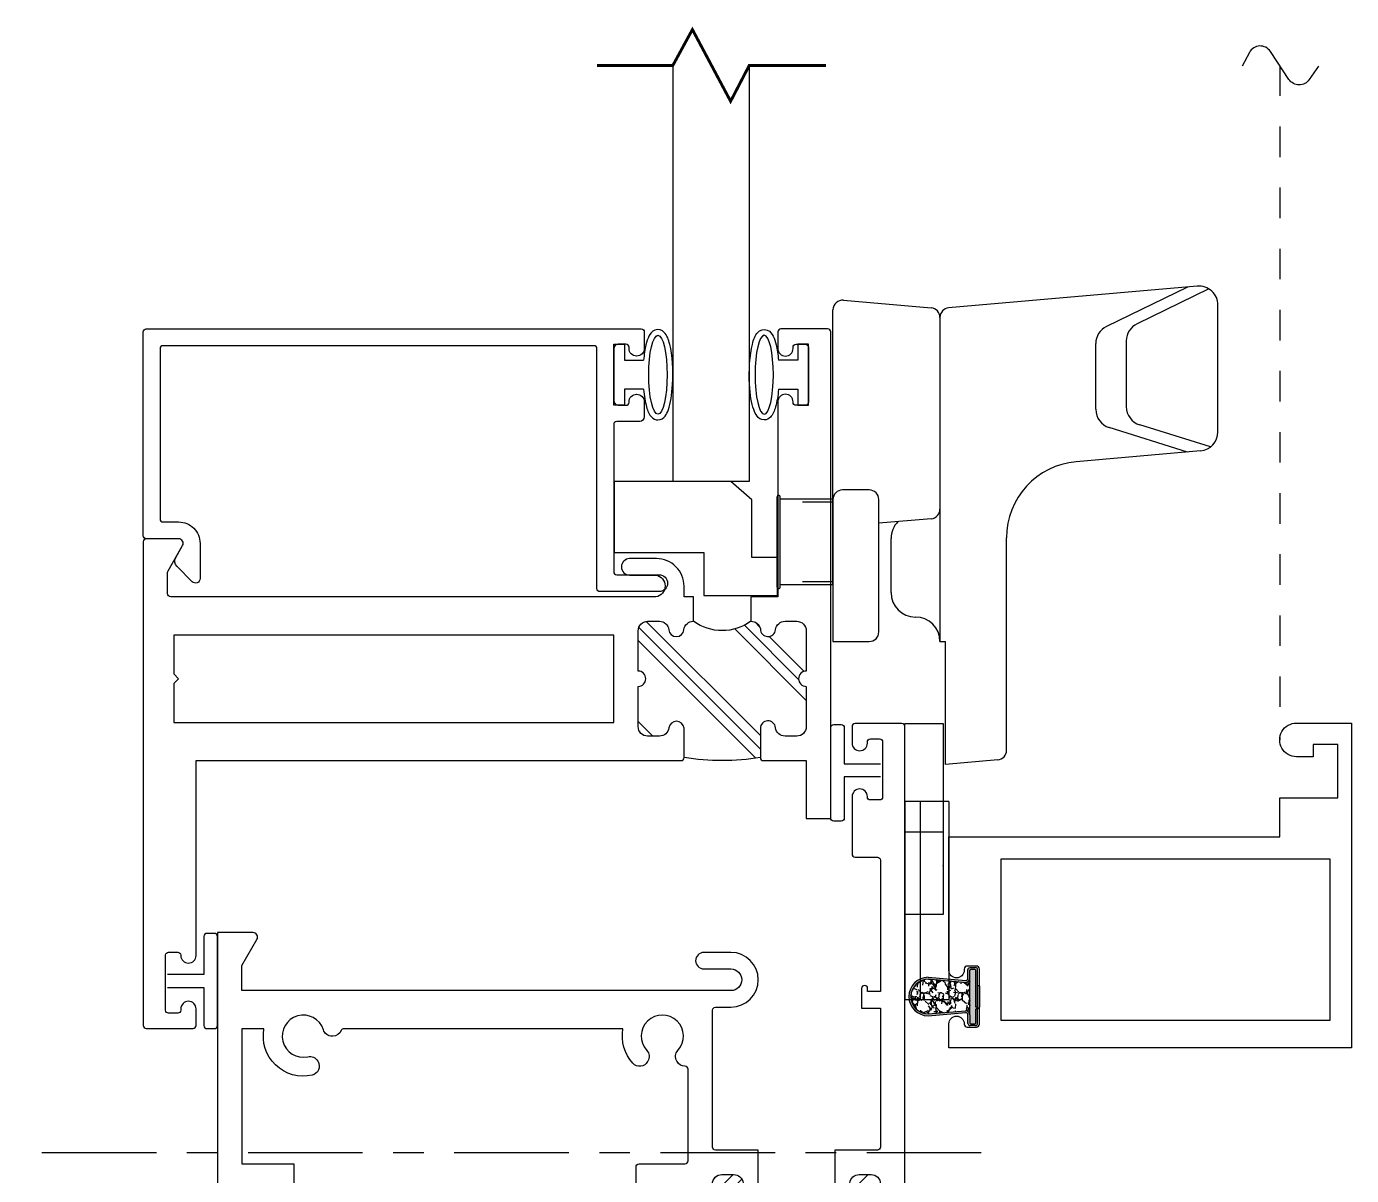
# Model space of a CAD drawing. Extents: x 55.6 to 139.8, y -18.8 to 45.3.
# Drawn here: x 70.757 to 75.094, y 24.718 to 28.479 of the extents above; entities that cross this region are included whole.
import ezdxf

# ---------------------------------------------------------------- set-up
doc = ezdxf.new("R2010")
doc.units = 0
doc.header["$LTSCALE"] = 0.25
doc.header["$MEASUREMENT"] = 0
for name, pattern in [('CENTER2', [1.125, 0.75, -0.125, 0.125, -0.125]), ('HIDDEN', [0.375, 0.25, -0.125]), ('HIDDEN2', [0.1875, 0.125, -0.0625])]:
    doc.linetypes.add(name, pattern=pattern)
doc.layers.get('0').update_dxf_attribs({"linetype": 'CONTINUOUS'})
for name, color, linetype in [('CENTERLINE', 40, 'CENTER2'), ('FRAME', 1, 'CONTINUOUS'), ('GLASS', 7, 'CONTINUOUS'), ('LOCK', 7, 'CONTINUOUS'), ('MAGNET', 3, 'CONTINUOUS'), ('MISC', 7, 'CONTINUOUS'), ('SCREEN', 92, 'CONTINUOUS'), ('TEXT', 7, 'CONTINUOUS'), ('VENT', 5, 'CONTINUOUS'), ('YK_GLASS_STOP', 5, 'CONTINUOUS')]:
    doc.layers.add(name, color=color, linetype=linetype)

# ---------------------------------------------------------------- blocks, each defined once
blk = doc.blocks.new('05P11-Z-BAR')
h = blk.add_hatch()
h.set_pattern_fill('PLAST', angle=45, style=0)
h.set_pattern_definition([(45, (-0.3846097068984409, -1.398661897411557e-07), (-0.1767766952966369, 0.1767766952966369), []), (45, (-0.4067067938105207, 0.02209694704589005), (-0.1767766952966369, 0.1767766952966369), []), (45, (-0.4288038807226, 0.04419403395796961), (-0.1767766952966369, 0.1767766952966369), [])])
h.paths.add_polyline_path([(0.006500012155301604, 1.119999860133819, -0.4142135623730743), (-0.01849998784469875, 1.144999860133807, -0.4142135623730742), (0.006500012155301604, 1.169999860133802), (0.006500012155301604, 1.301999860133803, 0.4142135623730952), (-0.02449998784470075, 1.332999860133806), (-0.06282234421639288, 1.332999860133806, 0.3831100821436012), (-0.09364389693920794, 1.305321288705233, -0.9477161429388272), (-0.1434999878446988, 1.307999860133805), (-0.1434999878446988, 1.402999860133806, 0.08732874840429862), (-0.3934999878446988, 1.402999860133806), (-0.3934999878446988, 1.307999860133804, -1), (-0.4434999878446995, 1.307999860133808, 0.3529846201391642), (-0.4733297908957237, 1.332999860133806), (-0.5124999878446985, 1.332999860133806, 0.4142135623730613), (-0.5434999878446973, 1.301999860133804), (-0.5434999878446973, 1.169999860133792, -0.4142135623730532), (-0.5184999878446952, 1.144999860133804, -0.4142135623730535), (-0.5434999878446973, 1.119999860133805), (-0.5434999878446956, 0.9879998601338011, 0.4142135623730853), (-0.5124999878446954, 0.9569998601338012), (-0.4741776314730153, 0.9569998601338008, 0.3831100821436243), (-0.4433560787501896, 0.9846784315623762, -0.8980265101338073), (-0.3936438969391802, 0.9846784315623749, 0.3831100821435955), (-0.3628223442163705, 0.9569998601338012, -0.3255772967541123), (-0.174499987844698, 0.9569998601338008, 0.3636339569096083), (-0.1434999878446988, 0.9819998601337991, -0.9477161429388691), (-0.09364389693920705, 0.9846784315623749, 0.3831100821436257), (-0.06282234421640132, 0.9569998601338012), (-0.02449998784469898, 0.9569998601338012, 0.4142135623730952), (0.006500012155301604, 0.9879998601338018)])
blk.add_line((-0.08650000000003644, 0.8769999999999882), (-0.08650000000003644, 0.8769999999999882))
for points in [[(-2.163499999999992, 2.279999999999987, -0.4142135623730951), (-2.153500000000002, 2.289999999999992), (-2.00050000000001, 2.289999999999992, -0.414213562373095), (-1.990500000000005, 2.279999999999987), (-1.990500000000019, 2.225999999999985, -0.9999999999999999), (-2.040500000000002, 2.225999999999985), (-2.040500000000002, 2.22999999999999, 0.414213562373095), (-2.050500000000007, 2.239999999999995), (-2.080500000000008, 2.239999999999995, 0.414213562373095), (-2.090500000000013, 2.22999999999999), (-2.090500000000013, 2.049999999999983, 0.4142135623730949), (-2.080500000000008, 2.039999999999992), (-2.050500000000007, 2.039999999999992, 0.414213562373095), (-2.040500000000002, 2.049999999999983), (-2.040500000000002, 2.050999999999988, -0.9999999999999999), (-1.990500000000005, 2.050999999999988), (-1.990500000000019, 1.412999999999968), (-0.4034999999999953, 1.412999999999968, -0.414213562373095), (-0.393499999999996, 1.402999999999985), (-0.3935000000012612, 1.306458842872245, -0.8888336095938596), (-0.4431522135836654, 1.305951034930174, 0.3772582045381307), (-0.4738993975682249, 1.33299999999997), (-0.5124999999999962, 1.33299999999997, 0.414213562373095), (-0.5434999999999879, 1.301999999999978), (-0.5435000000000021, 1.169999999999973, -0.9999999999999999), (-0.5435000000000021, 1.119999999999549), (-0.5434999999999879, 0.9879999999999707, 0.414213562373095), (-0.5124999999999962, 0.9569999999999648), (-0.4741776164002478, 0.9569999999999648, 0.3831087811484064), (-0.4433560787501905, 0.9846784315623718, -0.8980265101338769), (-0.3936438969391807, 0.9846784315623744, 0.3831100821435925), (-0.3628223442163709, 0.9569998601338008), (-0.3628223442163634, 0.8769999999999745), (-0.3934999999998494, 0.8769999999999851), (-0.393499999999726, 0.8420000000002545, -0.414213562374017), (-0.4834999999997152, 0.7519999999999811), (-0.571499999999979, 0.7519999999999811, -0.9999999999999999), (-0.571499999999979, 0.8059999999999832), (-0.4859999999997129, 0.8059999999999832, 0.8591549295774696), (-0.4859999999996987, 0.8769999999999776), (-2.073500000000017, 0.8769999999999811, 0.4142135623730951), (-2.083500000000008, 0.866999999999976), (-2.083500000000008, 0.7970333209967748, 0.1316524975873933), (-2.082160254037852, 0.7920333209967794), (-2.03450961894324, 0.7094999999999914, -0.5773534625289464), (-2.047500143700653, 0.6870000000006797), (-2.153500000000002, 0.6869999999999834, -0.414213562373095), (-2.163500000000007, 0.6969999999999885), (-2.163500000000007, 2.280000021861284)], [(-0.02450000000001085, 0.956999999999979, 0.414213562373095), (0.006499999999995065, 0.9879999999999707), (0.006499999999995065, 1.12000000000151, -0.9999999999999997), (0.006499999999995065, 1.169999999999973), (0.006499999999995065, 1.301999999999978, 0.414213562373095), (-0.02450000000001085, 1.332999999999984), (-0.06282235637103684, 1.332999999999984, 0.38311008214375), (-0.09364390909385012, 1.305321428571403, -0.9477161429392208), (-0.1434999999999964, 1.307999999999992), (-0.143499999999996, 1.402999999999984, -0.414213562373095), (-0.1334999999999966, 1.412999999999983), (0.006499999999995509, 1.412999999999997), (0.006499999999995509, 1.602999999999994), (0.0864999999999938, 1.602999999999994), (0.08650000000000801, 0.01000000000000512, -0.414213562373095), (0.0765000000000029, 0), (-0.0765000000000029, 0, -0.414213562373095), (-0.0864999999999938, 0.01000000000000512), (-0.0864999999999938, 0.06399999999999295, -0.9999999999999999), (-0.03650000000001086, 0.06399999999999295), (-0.03650000000001086, 0.06000000000000227, 0.414213562373095), (-0.02650000000000574, 0.04999999999999716), (0.003499999999995396, 0.04999999999999716, 0.414213562373095), (0.01350000000000051, 0.06000000000000227), (0.01350000000000051, 0.2399999999999949, 0.414213562373095), (0.003499999999995396, 0.25), (-0.02650000000000574, 0.25, 0.414213562373095), (-0.03650000000001086, 0.2399999999999949), (-0.03650000000001086, 0.2390000000000043, -0.9999999999999999), (-0.0864999999999938, 0.2390000000000043), (-0.08650000000003644, 0.8769999999999882), (-0.1744999878447051, 0.8769999999999742), (-0.1744999878446976, 0.9569998601338012, 0.3636339569096084), (-0.1434999878446988, 0.9819998601338, -0.9477161429388556), (-0.09364389693920705, 0.9846784315623751, 0.3831100821435591), (-0.06282234421640887, 0.9569998601338017), (-0.02449998784469898, 0.9569998601338014)]]:
    blk.add_lwpolyline(points, format="xyb")
blk.add_lwpolyline([(-2.063499999999998, 1.160499999999971), (-2.063499999999998, 1.287999999999982), (-0.6234999999999999, 1.287999999999968), (-0.6234999999999999, 1.001999999999967), (-2.063499999999998, 1.001999999999981), (-2.063499999999998, 1.129499999999965), (-2.048499999999998, 1.144999999999968)], close=True)
at = {"color": 7}
for centre, radius, start, end in [((-0.2685000000000084, 0.6380355958717443), 0.7751100177289135, 80.71952999972298, 99.28047000039282), ((-0.2686611660305345, 0.8277217441759068), 0.1599348578108211, 53.93185351632605, 126.0681464836738)]:
    blk.add_arc(centre, radius, start, end, dxfattribs=at)
blk = doc.blocks.new('05P02-T-BAR')
h = blk.add_hatch()
h.set_pattern_fill('PLAST', angle=45, style=0)
h.set_pattern_definition([(45, (0, 0), (-0.1767766952966369, 0.1767766952966369), []), (45, (-0.02209708691207961, 0.02209708691207961), (-0.1767766952966369, 0.1767766952966369), []), (45, (-0.04419417382415922, 0.04419417382415922), (-0.1767766952966369, 0.1767766952966369), [])])
h.paths.add_polyline_path([(0.006499999999959982, 1.119999999999976, -1), (0.006499999999959982, 1.169999999999987), (0.006499999999959982, 1.301999999999992, 0.4142135623730992), (-0.02449999999998909, 1.332999999999998), (-0.06282235637172562, 1.332999999999998, 0.3831100821433767), (-0.09364390909450807, 1.305321428571422, -0.8988675935343587), (-0.1433610343149528, 1.305367705793074, -0.08125796837272499), (-0.3936439090945214, 1.305321428571404, -0.8980265101337022), (-0.4433560909054668, 1.305321428571395, 0.3831100821436431), (-0.4741776436283089, 1.33299999999997), (-0.5124999999999886, 1.33299999999997, 0.4142135623730867), (-0.5434999999999945, 1.301999999999992), (-0.5434999999999945, 1.169999999999987, -1), (-0.5434999999999945, 1.119999999999976), (-0.5434999999999945, 0.9879999999999995, 0.4142135623730909), (-0.5124999999999886, 0.9569999999999936), (-0.4741776436283089, 0.9569999999999936, 0.3831100821435129), (-0.443356090905525, 0.9846785714285562, -0.8980265101339294), (-0.3936439090945214, 0.9846785714285602), (-0.3935356988920132, 0.8770176743706114, -0.08112931188780129), (-0.1436439090944668, 0.8769999999999811), (-0.1433560909055132, 0.8769999999999812), (-0.1433560909055132, 0.9846785714285602, -0.8980265101336861), (-0.09364390909456775, 0.9846785714285683, 0.3831100821436306), (-0.06282235637172562, 0.9569999999999936), (-0.02449999999998909, 0.9569999999999936, 0.4142135623730992), (0.006499999999959982, 0.9879999999999995)])
blk.add_line((-0.3936439090945214, 1.305321428571403), (-0.3936439090945214, 1.412999999999982))
for points in [[(-0.1433560909055132, 1.305321428571432, 0.8980265101338973), (-0.09364390909451004, 1.305321428571403, -0.3831100821435462), (-0.06282235637172562, 1.332999999999998), (-0.02449999999998909, 1.332999999999998, -0.4142135623730992), (0.006499999999959982, 1.301999999999992), (0.006499999999959982, 1.169999999999987, 1), (0.006499999999959982, 1.119999999999976), (0.006499999999959982, 0.9879999999999995, -0.4142135623730992), (-0.02449999999998909, 0.9569999999999936), (-0.06282235637172562, 0.9569999999999936, -0.3831100821435552), (-0.09364390909456688, 0.9846785714285602, 0.8980265101338323), (-0.1433560909055132, 0.9846785714285602), (-0.1433560909055132, 0.8769999999999811), (0.006499999999959982, 0.8769999999999811), (0.006499999999959982, 0.4469999999999743, -0.414213562373108), (-0.003500000000030923, 0.4369999999999834), (-0.07650000000001, 0.4369999999999834, 0.4142135623731015), (-0.08650000000000091, 0.4269999999999925), (-0.08650000000000091, 0.2389999999999759, 0.4142135623730924), (-0.06150000000002365, 0.2139999999999986), (-0.06150000000002365, 0.2139999999999986, 0.4142135623731002), (-0.03649999999998954, 0.2389999999999759), (-0.03649999999998954, 0.2399999999999807, -0.4142135623730951), (-0.02649999999999864, 0.2499999999999716), (0.003499999999974079, 0.25, -0.4142135623730951), (0.01349999999996498, 0.2399999999999807), (0.01349999999996498, 0.05999999999997385, -0.4142135623730885), (0.003499999999974079, 0.04999999999998295), (-0.02649999999999864, 0.04999999999998295, -0.4142135623730951), (-0.03649999999998954, 0.05999999999997385), (-0.03649999999998954, 0.06399999999999295, 0.4142135623730951), (-0.06150000000002365, 0.08899999999999864, 0.4142135623730898), (-0.08650000000000091, 0.06399999999999295), (-0.08650000000000091, 0.009999999999990905, 0.4142135623730951), (-0.07650000000001, 0), (0.07650000000001, 0, 0.4142135623730951), (0.08650000000000091, 0.009999999999990905), (0.08650000000000091, 2.798999999999978, 0.4142135623730951), (0.07650000000001, 2.808999999999997), (-0.07650000000001, 2.808999999999997, 0.4142135623730951), (-0.08650000000000091, 2.798999999999978), (-0.08650000000000091, 2.744999999999976, 0.4142135623731418), (-0.06150000000002365, 2.719999999999999), (-0.06150000000002365, 2.719999999999999, 0.4142135623730898), (-0.03649999999998954, 2.744999999999976), (-0.03649999999998954, 2.748999999999995, -0.4142135623731015), (-0.02649999999999864, 2.758999999999986), (0.003499999999974079, 2.758999999999986, -0.4142135623730951), (0.01349999999996498, 2.748999999999995), (0.01349999999996498, 2.568999999999988, -0.4142135623730885), (0.003499999999974079, 2.558999999999997), (-0.02649999999999864, 2.558999999999997, -0.4142135623731015), (-0.03649999999998954, 2.568999999999988), (-0.03649999999998954, 2.569999999999993, 0.4142135623730665), (-0.06150000000002365, 2.594999999999999), (-0.06150000000002365, 2.594999999999999, 0.414213562373056), (-0.08650000000000091, 2.569999999999993), (-0.08650000000000091, 2.381999999999977, 0.4142135623730625), (-0.07650000000001, 2.371999999999986), (-0.003500000000030923, 2.371999999999986, -0.4142135623731145), (0.006499999999959982, 2.361999999999995), (0.006499999999959982, 1.931999999999988), (-0.03550000000001319, 1.931999999999988), (-0.03550000000001319, 1.941999999999979, 1), (-0.055499999999995, 1.941999999999979), (-0.055499999999995, 1.877999999999986), (0.006499999999959982, 1.877999999999986), (0.006499999999959982, 1.423000000000002, -0.414213562373056), (-0.003500000000030923, 1.412999999999982), (-0.1433560909055132, 1.412999999999982)], [(-2.063500000000033, 1.287999999999982), (-2.063500000000033, 1.159999999999997), (-2.04849999999999, 1.144999999999982), (-2.063500000000033, 1.129999999999995), (-2.063500000000033, 1.001999999999981), (-0.6335000000000264, 1.001999999999981, 0.4142135623730951), (-0.6235000000000355, 1.012), (-0.6235000000000355, 1.277999999999992, 0.4142135623730951), (-0.6335000000000264, 1.287999999999982), (-0.7835000000000036, 1.287999999999982, -0.4142135623730951), (-0.7934999999999945, 1.297999999999973), (-0.7934999999999945, 1.357999999999976, -0.4142135623730951), (-0.7835000000000036, 1.367999999999995), (-0.6335000000000264, 1.367999999999995, 0.4142135623730951), (-0.6235000000000355, 1.377999999999986), (-0.6235000000000355, 1.677479552622373, 0.412738083371186), (-0.633449597943013, 1.687479425603243, -0.2665991227769084), (-0.6592791538855067, 1.702479044545697), (-0.6603274444194653, 1.704294737011622, -0.3266586561097042), (-0.6565143543344334, 1.739508453068709, 2.265177687242049), (-0.7584856456655871, 1.739508453068709, -0.3266586561097053), (-0.7546725555805551, 1.704294737011622), (-0.7557208461145137, 1.702479044545697, -0.5055706548712312), (-0.8037416898799847, 1.697126285499849, -0.2367460296593833), (-0.8362827628217246, 1.809999999999974), (-1.749397702211411, 1.809999999999974, 0.2982166266984762), (-1.75856285360129, 1.804000000000002, -0.2982166266984786), (-1.786058307770986, 1.785999999999973), (-1.78815488883896, 1.785999999999973, -0.3266586561096991), (-1.816744316463485, 1.806909090909073, 2.265177687242047), (-1.86772996212909, 1.718599362159608, -0.326658656109691), (-1.835327444419477, 1.704294737011622), (-1.834279153885518, 1.702479044545697, -0.5055706548712103), (-1.853653950454202, 1.658215394410746, -0.5388795343636857), (-2.011282762821736, 1.809999999999974), (-2.083500000000015, 1.809999999999974), (-2.083500000000015, 1.367999999999995), (-1.913499999999999, 1.367999999999995), (-1.913499999999999, 1.287999999999982)]]:
    blk.add_lwpolyline(points, format="xyb", close=True)
blk.add_lwpolyline([(-0.3936439090945214, 1.412999999999982), (-0.5335000000000036, 1.412999999999982, -0.4142135623731015), (-0.5434999999999945, 1.422999999999973), (-0.5434999999999945, 1.870999999999981, -0.4142135623730951), (-0.5335000000000036, 1.880999999999972), (-0.4830000000000041, 1.880999999999972, 0.4142135623731045), (-0.3935000000000173, 1.970499999999987, 0.4142135623730906), (-0.4830000000000041, 2.059999999999974), (-0.5715000000000146, 2.059999999999974, 0.4142135623731046), (-0.5985000000000014, 2.032999999999987), (-0.5985000000000014, 2.032999999999987, 0.4142135623730712), (-0.5715000000000146, 2.006), (-0.4830000000000041, 2.005999999999972, -0.4142135623730804), (-0.4474999999999909, 1.970499999999987), (-0.4474999999999909, 1.970499999999987, -0.4142135623731134), (-0.4830000000000041, 1.934999999999974), (-2.083500000000015, 1.934999999999974), (-2.083500000000015, 2.01764617092752), (-2.034509618943275, 2.102499999999992, 0.5773502691896131), (-2.047500000000014, 2.124999999999972), (-2.163499999999999, 2.124999999999972), (-2.163499999999999, 1.405999999999977), (-2.163499999999999, 0.6869999999999834), (-2.047500000000014, 0.6869999999999834, 0.577350269189628), (-2.034509618943218, 0.7094999999999914), (-2.083500000000015, 0.7943538290724632), (-2.083500000000015, 0.8769999999999811), (-0.4830000000000041, 0.8769999999999811, -0.4142135623731023), (-0.4474999999999909, 0.8414999999999964, -0.4142135623730914), (-0.4830000000000041, 0.8059999999999832), (-0.5715000000000146, 0.8059999999999832, 0.4142135623730902), (-0.5985000000000014, 0.7789999999999964), (-0.5985000000000014, 0.7789999999999964, 0.4142135623730877), (-0.5715000000000146, 0.7519999999999811), (-0.4830000000000041, 0.7519999999999811, 0.4142135623730919), (-0.3935000000000173, 0.8414999999999964), (-0.3936439090945214, 0.9846785714285602, 0.8980265101338556), (-0.4433560909055245, 0.9846785714285602, -0.3831100821435501), (-0.4741776436283089, 0.9569999999999936), (-0.5124999999999886, 0.9569999999999936, -0.4142135623730909), (-0.5434999999999945, 0.9879999999999995), (-0.5434999999999945, 1.119999999999976, 1.000000000000013), (-0.5434999999999945, 1.169999999999987), (-0.5434999999999945, 1.301999999999992, -0.4142135623730866), (-0.5124999999999886, 1.33299999999997), (-0.4741776436283089, 1.33299999999997, -0.3831100821435665), (-0.4433560909054677, 1.305321428571403, 0.89802651013385), (-0.3936439090945214, 1.305321428571403)], format="xyb")
at = {"color": 7}
for centre, start, end in [((-0.268643909094493, 2.070285832699929), 260.7195299997232, 279.2804700002727), ((-0.268643909094493, 0.1120355958714558), 80.71952999972734, 99.28047000027681)]:
    blk.add_arc(centre, 0.7751100177289135, start, end, dxfattribs=at)
blk = doc.blocks.new('A$C4B057A47')
at = {"layer": 'MAGNET'}
for p, q in [((1.495754275993022e-07, 0.1440000135831312), (1.495754275993022e-07, 1.358312928800842e-08)), ((1.495754275993022e-07, 0.1440000135831312), (0.6500001495754262, 0.1440000135831312)), ((0.6500001495754262, 0.1440000135831312), (0.6500001495754262, 1.358312928800842e-08)), ((1.495754275993022e-07, 0.05000001358313), (0.6500001495754262, 0.05000001358313)), ((1.495754275993022e-07, 1.358312928800842e-08), (0.6500001495754262, 1.358312928800842e-08))]:
    blk.add_line(p, q, dxfattribs=at)
blk = doc.blocks.new('Screen Break Line')
at = {"layer": 'SCREEN'}
blk.add_lwpolyline([(0.1267672425076292, -0.002743002690042573), (0.0966503198508839, -0.04638059856228338, -0.5305913477462466), (0.03040808314428389, -0.04578868895731247), (-0.03040808314428389, 0.04578868895731247, 0.5672288515942128), (-0.09899510331010575, 0.0425370605804325), (-0.1232327574923708, -0.002743002690042573)], format="xyb", dxfattribs=at)
blk = doc.blocks.new('05P05-.25in_GLASS_STOP')
for p, q in [((-0.5884999999999732, 0.2500000000001179), (-0.6234999999999555, 0.2500000000001179)), ((-0.6234999999999555, 0.2500000000001179), (-0.6234999999999555, 0.05000000000011862)), ((-0.5884999999999732, 0.1975000000001124), (-0.5884999999999732, 0.2500000000001179)), ((-0.02150000000005992, 0.1975000000001124), (-0.02150000000005992, 0.2500000000001179)), ((-0.02150000000005992, 0.2500000000001179), (0.01349999999992246, 0.2500000000001179)), ((0.01349999999992246, 0.2500000000001179), (0.01349999999992246, 0.05000000000011862)), ((-0.5258537792499054, 0.1975000000001123), (-0.5884999999999732, 0.1975000000001124)), ((-0.08414622075012768, 0.1975000000001123), (-0.02150000000005992, 0.1975000000001124)), ((-0.5884999999999732, 0.05000000000011862), (-0.5884999999999732, 0.1025000000001206)), ((-0.5884999999999732, 0.1025000000001206), (-0.5258264626035033, 0.1025000000001206)), ((-0.02150000000005992, 0.1025000000001206), (-0.08417353739652977, 0.1025000000001206)), ((-0.02150000000005992, 0.05000000000011862), (-0.02150000000005992, 0.1025000000001206)), ((-0.6234999999999555, 0.05000000000011862), (-0.5884999999999732, 0.05000000000011862)), ((0.01349999999992246, 0.05000000000011862), (-0.02150000000005992, 0.05000000000011862))]:
    blk.add_line(p, q)
blk.add_lwpolyline([(-2.0475, 0.6320000000000006, 0.4142135623731117), (-1.977500000000001, 0.7020000000000061), (-1.977500000000008, 0.8170000000000045, 0.6681786381312159), (-2.003106601724023, 0.8276066017115838), (-2.05268078054102, 0.7780324228364738, 0.3394542586999595), (-2.056653746095606, 0.7478547533171714), (-2.034509618943236, 0.709500000000001, -0.5773502691896181), (-2.047500000000002, 0.6870000000000003), (-2.153499999999999, 0.6869999999999985, 0.4142135623730951), (-2.163499999999999, 0.6769999999999987), (-2.163499999999952, 0.01000000000008505, 0.414213562373069), (-2.153499999999953, 8.615330671091215e-14), (-0.5334999999999525, 1.20570220474292e-13, 0.4142135623731211), (-0.5234999999999527, 0.01000000000012125), (-0.5234999999999562, 0.0641000000001195, 0.4142135623730951), (-0.548399999999955, 0.08900000000012187), (-0.5485999999999546, 0.08900000000012187, 0.4142135623731003), (-0.5734999999999538, 0.0641000000001195), (-0.5734999999999543, 0.0600000000001184, -0.4142135623730951), (-0.583499999999954, 0.05000000000011684), (-0.6084999999999535, 0.05000000000011684, -0.4142135623730864), (-0.6234999999999536, 0.06500000000011741), (-0.6234999999999569, 0.2350000000001191, -0.414213562373082), (-0.608499999999957, 0.2500000000001197), (-0.5834999999999575, 0.2500000000001197, -0.4142135623730431), (-0.5734999999999595, 0.2400000000001217), (-0.5734999999999586, 0.2389000000001207, 0.4142135623730951), (-0.548599999999958, 0.2140000000001219), (-0.5483999999999585, 0.2140000000001219, 0.4142135623731107), (-0.5234999999999601, 0.2389000000001207), (-0.5234999999999597, 0.2880000000001199, 0.4142135623730951), (-0.5384999999999602, 0.3030000000001205), (-0.6134999999999577, 0.3030000000001178, -0.414213562373108), (-0.623499999999958, 0.3130000000001176), (-0.6234999999999673, 0.7950000000001187, -0.4142135623730951), (-0.6134999999999675, 0.8050000000001185), (-0.4743999999999982, 0.8050000000001184, 0.4142135623730951), (-0.4474999999999982, 0.8319000000001188), (-0.4474999999999982, 0.8331000000001186, 0.4142135623730964), (-0.4743999999999982, 0.860000000000119), (-0.6684999999999686, 0.8600000000001182, 0.4142135623730951), (-0.6784999999999684, 0.8500000000001184), (-0.6784999999999534, 0.06500000000011563, -0.4142135623730951), (-0.6884999999999531, 0.05500000000011585), (-2.098499999999957, 0.05500000000008143, -0.414213562373069), (-2.108499999999957, 0.06499999999999684), (-2.108499999999996, 0.6220000000000008, -0.4142135623730951), (-2.098499999999996, 0.6320000000000006)], format="xyb", close=True)
at = {"extrusion": (0, 0, -1)}
blk.add_ellipse((-0.4789291316869005, 0.1500000000001164), major_axis=(0, 0.1291417834930815), ratio=0.2323028162423295, dxfattribs=at)
blk.add_ellipse((-0.1310708683131325, 0.1500000000001164), major_axis=(0, 0.1291417834930815), ratio=0.2323028162423295)
for points in [[(-0.5258537792499055, 0.1975000000001123), (-0.5239381905453989, 0.2192619323687833), (-0.5206848080422598, 0.2391379696677345), (-0.5122014389201938, 0.26906933263559), (-0.5082158103586146, 0.2801243945859221), (-0.49453389650479, 0.293754654219582), (-0.4873865521171773, 0.2980894733958687), (-0.4789291316869005, 0.2980894733958687), (-0.4681546555212844, 0.2980894733958687), (-0.4601808542613049, 0.2915249131502776), (-0.4506441997096149, 0.2792864122120623), (-0.447491618645331, 0.272415250409311), (-0.4373168951899025, 0.243753269355852), (-0.4327879288062643, 0.214756435282527), (-0.4282232713158544, 0.1361969476710374), (-0.4315394023967762, 0.08512002492522568), (-0.4442252202239687, 0.03441686393306707), (-0.4483353178571938, 0.02177428309818288), (-0.4644050357458018, 0.004813679648053321), (-0.4781911956679136, -0.0004377570689457246), (-0.4994470389754377, 0.008139219907816488), (-0.5041752501289367, 0.01589043658388003), (-0.5123091614569765, 0.03183721654219668), (-0.5153853805516383, 0.04115887258296914), (-0.521564316548105, 0.06650385090228257), (-0.5241826887724336, 0.08384627548553789), (-0.5258264626035033, 0.1025000000001205)], [(-0.08414622075012756, 0.1975000000001123), (-0.08606180945463415, 0.2192619323687833), (-0.08931519195777327, 0.2391379696677345), (-0.09779856107983931, 0.26906933263559), (-0.1017841896414184, 0.2801243945859221), (-0.1154661034952431, 0.293754654219582), (-0.1226134478828558, 0.2980894733958687), (-0.1310708683131325, 0.2980894733958687), (-0.1418453444787486, 0.2980894733958687), (-0.1498191457387282, 0.2915249131502776), (-0.1593558002904181, 0.2792864122120623), (-0.162508381354702, 0.272415250409311), (-0.1726831048101305, 0.243753269355852), (-0.1772120711937688, 0.214756435282527), (-0.1817767286841787, 0.1361969476710374), (-0.1784605976032569, 0.08512002492522568), (-0.1657747797760644, 0.03441686393306707), (-0.1616646821428392, 0.02177428309818288), (-0.1455949642542312, 0.004813679648053321), (-0.1318088043321194, -0.0004377570689457246), (-0.1105529610245953, 0.008139219907816488), (-0.1058247498710964, 0.01589043658388003), (-0.0976908385430566, 0.03183721654219668), (-0.09461461944839478, 0.04115887258296914), (-0.0884356834519281, 0.06650385090228257), (-0.0858173112275995, 0.08384627548553789), (-0.08417353739652977, 0.1025000000001205)]]:
    blk.add_open_spline(points, degree=3, knots=[5.075676406543776, 5.075676406543776, 5.075676406543776, 5.075676406543776, 5.596594853853209, 5.596594853853209, 6.055763188068042, 6.055763188068042, 6.283185307179586, 6.283185307179586, 6.283185307179586, 6.57291362589119, 6.57291362589119, 6.862641944602795, 6.862641944602795, 7.608886423721328, 7.608886423721328, 8.676450748970272, 8.676450748970272, 9.184339566121352, 9.184339566121352, 9.518241711648844, 9.518241711648844, 9.852143857176337, 9.852143857176337, 10.18604600270383, 10.18604600270383, 10.63143584422233, 10.63143584422233, 10.63143584422233, 10.63143584422233])
blk = doc.blocks.new('PO_STRIKE_PLATE')
at = {"layer": 'MISC'}
for p, q in [((0, 0), (3.552713678800501e-15, 0.6249999999999991)), ((3.552713678800501e-15, 0.6249999999999991), (0.1250000000000036, 0.6249999999999991)), ((0.1250000000000036, 0.6249999999999991), (0.1250000000000036, 0)), ((0.1250000000000036, 0.2699999999999996), (0, 0.2699999999999996)), ((0.1250000000000036, 0), (0, 0))]:
    blk.add_line(p, q, dxfattribs=at)
for p in [(0, 0.1599999999999993), (0.1250000000000036, 0.1599999999999993)]:
    blk.add_point(p, dxfattribs=at)
blk = doc.blocks.new('CAM_HANDLE')
for p, q in [((0.2980131915195727, 0.2907622597221025), (0.09463159575978608, 0.2729686757233143)), ((0.2899999999999991, 0.2900611963054782), (0.2237782185349992, 0.2577788285627998)), ((0.3074550419727942, 0.2885703313885841), (0.2487782185350014, 0.2599660451509482)), ((0, 0.1161875000000006), (0, 0.2714741523353972)), ((0.008493404240219604, 0.2792569234142386), (0.08036840424021818, 0.2729686757233143)), ((0.3150000000000013, 0.1715660874876486), (0.3150000000000048, 0.2751967175644188)), ((0.08750000000000213, 0.2651859046444729), (0.08750000000000213, 0)), ((0.2150000000000034, 0.1899867802653876), (0.2149999999999999, 0.2437338220277168)), ((0.240000000000002, 0.2459210386158652), (0.240000000000002, 0.1921739968535352)), ((0.2899999999999991, 0.1550611963054784), (0.2259642992054154, 0.1750730787428489)), ((0.308876598046254, 0.159162045421958), (0.2509642992054175, 0.1772602953309965)), ((0.3007368084804334, 0.1560005453299649), (0.1990527660782746, 0.1471043443582891)), ((0.02968750000000142, 0.1240000000000006), (0.0078125, 0.1240000000000006)), ((0, 0.1161875000000006), (0, 0)), ((0.03750000000000142, 0.0078125), (0.03750000000000142, 0.1161875000000006)), ((0.08036840424021818, 0.1004708081596526), (0.03750000000000142, 0.09672030876518711)), ((0.04750000000000298, 0.03999999999999915), (0.04750000000000298, 0.08420058844072464)), ((0.142000000000003, -0.08897828859934265), (0.142000000000003, 0.08484217572755526)), ((0, 0), (0.02968750000000142, 0)), ((0.08750000000000213, 0), (0.09199999999999875, 0)), ((0.09199999999999875, -0.1005115590726504), (0.09199999999999875, 0)), ((0.1348684042402155, -0.09676105967818494), (0.09199999999999875, -0.1005115590726504))]:
    blk.add_line(p, q)
for centre, radius, start, end in [((0.2993750000000048, 0.2751967175644188), 0.015625, 0, 94.99999999999858), ((0.0078125, 0.2714741523353972), 0.007812499999999637, 85, 179.9999999999993), ((0.07968750000000213, 0.2651859046444729), 0.0078125, 0, 85.00000000000061), ((0.09531250000000213, 0.2651859046444729), 0.007812499999999637, 95, 180.0000000000007), ((0.2306249999999999, 0.2437338220277168), 0.01562500000000003, 115.9887087733067, 180.0000000000012), ((0.255625000000002, 0.2459210386158652), 0.01562500000000003, 115.9887087733067, 180.0000000000012), ((0.2306250000000034, 0.1899867802653876), 0.015625, 180, 252.6453836210816), ((0.255625000000002, 0.1921739968535352), 0.015625, 180, 252.6453836210831), ((0.2993750000000013, 0.1715660874876486), 0.01562500000000016, 274.9999999999998, 2.035554996136651e-13), ((0.204500000000003, 0.08484217572755526), 0.06249999999999959, 94.99999999999815, 179.9999999999996), ((0.0078125, 0.1161875000000006), 0.0078125, 90, 180), ((0.02968750000000142, 0.1161875000000006), 0.0078125, 0, 90), ((0.06750000000000256, 0.08420058844072464), 0.01999999999999996, 136.0324787556993, 180), ((0.07968750000000213, 0.1082535792384949), 0.007812499999999637, 275, 1.526666247102488e-13), ((0.06750000000000256, 0.03999999999999915), 0.01999999999999957, 180, 270), ((0.06750000000000256, 0), 0.01999999999999957, 0, 90), ((0.02968750000000142, 0.0078125), 0.0078125, 270, 359.9999999999991), ((0.134187500000003, -0.08897828859934265), 0.007812499999999637, 275, 1.373999622392239e-12)]:
    blk.add_arc(centre, radius, start, end)
blk = doc.blocks.new('A$C3E2104E7')
at = {"layer": 'SCREEN'}
blk.add_lwpolyline([(0.02490016478563462, 0.1033195725520102), (0.02510016478564125, 0.1033195725520102, -0.414213562373095), (0.05000016478564362, 0.07841957255200782), (0.05000016478564362, 0.07731957255199973, 0.4142135623730949), (0.06000016478563452, 0.06731957255200882), (0.09000016478560724, 0.06731957255200882, 0.414213562373095), (0.100000164785655, 0.07731957255199973), (0.100000164785655, 0.2573195725520065, 0.414213562373095), (0.09000016478560724, 0.2673195725519975), (0.06000016478563452, 0.2673195725519975, 0.414213562373095), (0.05000016478564362, 0.2573195725520065), (0.05000016478564362, 0.2532195725520126, -0.4142135623730951), (0.02510016478564125, 0.2283195725520102), (0.02490016478563462, 0.2283195725520102, -0.4142135623730949), (1.647856322506414e-07, 0.2532195725520126), (1.647856322506414e-07, 0.6904999818689532), (1.082515027650786, 0.6904999818689532), (1.082515027650786, 0.8174999818689628), (1.272515027650783, 0.8174999818689628), (1.272515027650783, 0.9924999818689457), (1.192515027650785, 0.9924999818689457), (1.192515027650785, 0.9524999818689537), (1.137515027650792, 0.9524999818689821, -1.00000000000013), (1.137515027650792, 1.062499981868967), (1.317515027650785, 1.062499981868967), (1.317515027650785, -1.81310326752282e-08), (1.647856322506414e-07, -1.81310326752282e-08), (1.647856322506414e-07, 0.07841957255200782, -0.414213562373095)], format="xyb", close=True, dxfattribs=at)
blk.add_lwpolyline([(1.247515027650699, 0.08999998186891389), (1.247515027650699, 0.6174999818689173), (0.1700001647855416, 0.6174999818689173), (0.1700001647855416, 0.08999998186888547)], close=True, dxfattribs=at)
blk = doc.blocks.new('*U128')
h = blk.add_hatch(color=7)
h.dxf.hatch_style = 1
h.paths.add_polyline_path([(-0.06244228641652898, 0.1619882729286112), (-0.0520159362549512, 0.03959539549218635, -0.4393819219709624), (-0.05899056916341916, 0.03200000000000003), (-0.08744328750798944, 0.03199999999999958, 0.414213562373092), (-0.09444328750798936, 0.02499999999999958), (-0.09444328750798936, 0.006999999999999534, 0.4142135623730894), (-0.08744328750798935, -3.33066907387547e-16), (-0.04044228750799125, 0), (-0.03444328750798856, -0.0060000000000002), (0.03555771249200922, -0.0060000000000002), (0.03555771249200923, -2.775557561562891e-17), (-0.03444328750798852, 0), (-0.04044228750799118, 0.005999999999999645), (-0.08494328750798986, 0.005999999999999617, -0.4142135623730941), (-0.08844328750798985, 0.00949999999999962), (-0.08844328750798985, 0.02249999999999991, -0.414213562373071), (-0.08494328750798988, 0.02599999999999963), (-0.05899056916341897, 0.02600000000000002, 0.4393819219709506), (-0.04603767947626435, 0.0401057344854886), (-0.05644207855980712, 0.1619858380355864, -1.000618141417038), (0.05755671249201022, 0.160705716355984), (0.05755671249201023, 0.152869), (0.04705771705673792, 0.03901089416962103, 0.414459032046027), (0.06005771249200897, 0.02599999999999977), (0.08605771249200875, 0.02599999999999963, -0.4142135623730931), (0.08955771249200875, 0.02249999999999963), (0.08955771249200878, 0.009499999999999814, -0.4142135623731137), (0.08605771249200878, 0.005999999999999589), (-0.03444328750798853, 0.005999999999999645), (-0.03444328750798853, 0), (0.0885567124920108, -3.33066907387547e-16, 0.4142135623730951), (0.09555671249201081, 0.006999999999999673), (0.09555671249201081, 0.02499999999999974, 0.4142135623730885), (0.0885567124920108, 0.03199999999999958), (0.06005771249200895, 0.03199999999999983, -0.4142135623729288), (0.05305771249200897, 0.0389999999999959), (0.0635577124920091, 0.1620000000000135, 1.000093076325736)])
h = blk.add_hatch()
h.set_pattern_fill('GRAVEL', scale=0.0625)
h.set_pattern_definition([(228.012787504, (-0.01399056916341923, 0.08849999999999991), (-0.5000000000000039, -0.5625000000000002), [0.0084085, -0.8324430029421062]), (184.969740728, (-0.01961556916341944, 0.08224999999999982), (0.7499999999999984, 0.06250000000000219), [0.01442925, -1.428495297576875]), (132.510447078, (-0.03399056916341969, 0.08099999999999985), (0.6250000000000073, -0.6874999999999916), [0.01017425, -1.007252037256231]), (267.273689006, (-0.05836556916341973, 0.06537499999999985), (0.06250000000000151, 1.250000000000001), [0.013139875, -1.300847377601812]), (292.833654178, (-0.0589905691634196, 0.0522499999999998), (-0.3124999999999993, 0.7500000000000018), [0.0128846875, -1.275585820505518]), (357.273689006, (-0.05399056916341971, 0.04037499999999983), (-1.250000000000001, 0.0625000000000016), [0.013139875, -1.300847377601812]), (37.6942404667, (-0.04086556916341966, 0.03974999999999984), (-0.8124999999999999, -0.6249999999999983), [0.0173768125, -1.72030303430725]), (72.2553283749, (-0.02711556916341973, 0.05037499999999973), (0.4375000000000017, 1.375), [0.01640549999999999, -1.624145093550837]), (121.429565615, (-0.02211556916341983, 0.06599999999999973), (-0.5000000000000012, 0.8124999999999992), [0.013184375, -1.305254569358062]), (175.236358309, (-0.0289905691634198, 0.07724999999999971), (0.687499999999999, -0.06250000000000237), [0.015052, -0.7375476611745188]), (222.397437798, (-0.04399056916341948, 0.0784999999999999), (-0.7499999999999977, -0.6874999999999982), [0.0194655, -1.927085937799681]), (138.814074834, (0.003509430836579952, 0.06474999999999975), (-0.4375000000000021, 0.375), [0.006643812499999998, -0.6577403007959185]), (171.46923439, (-0.001490569163419941, 0.06912499999999977), (0.8124999999999999, -0.1249999999999997), [0.0126398125, -1.251344463509813]), (225, (-0.01399056916341923, 0.07099999999999984), (-6.938893903907228e-18, -0.06249999999999581), [0.0088388125, -0.07954953514831875]), (203.198590514, (-0.01836556916341969, 0.0784999999999999), (0.3124999999999993, 0.1249999999999985), [0.004759875, -0.4712259441164938]), (291.801409486, (-0.02274056916341927, 0.07662499999999983), (-0.06249999999998024, 0.1875000000000064), [0.0067314375, -0.3298413629459063]), (30.96375653209999, (-0.02024056916341976, 0.07037499999999974), (0.1875000000000033, 0.1249999999999987), [0.0109330625, -0.3535014309278312]), (161.565051177, (-0.01086556916341941, 0.07599999999999973), (0.1250000000000007, -0.06249999999999854), [0.007905687499999998, -0.1897366662605249]), (16.389540334, (-0.0589905691634196, 0.07662499999999983), (0.6249999999999979, 0.1875000000000027), [0.011075, -1.096427821666837]), (70.3461759419, (-0.0483655691634195, 0.07974999999999988), (-0.2500000000000763, -0.6875000000002123), [0.0092913125, -0.9198379842074375]), (293.198590514, (-0.01086556916341941, 0.08849999999999991), (-0.1249999999999982, 0.3124999999999994), [0.0095196875, -0.4664661316164938]), (343.610459666, (-0.007115569163419266, 0.07974999999999988), (-0.6249999999999979, 0.1875000000000027), [0.011075, -1.096427821666812]), (339.44395478, (-0.0589905691634196, 0.03787499999999977), (-0.3125000000000023, 0.1250000000000015), [0.01068, -0.5233202340823435]), (294.775140569, (-0.04899056916341982, 0.03412499999999985), (-0.3125000000000003, 0.6875000000000001), [0.008948625, -0.88591519145475]), (66.8014094864, (-0.01024056916341998, 0.0259999999999998), (0.1249999999999988, 0.3124999999999981), [0.0095196875, -0.4664661316164938]), (17.3540246363, (-0.006490569163419835, 0.03474999999999984), (-0.8124999999999986, -0.2499999999999977), [0.0104769375, -1.03721397589]), (69.44395478040002, (-0.04086556916341966, 0.0259999999999998), (-0.1250000000000004, -0.3124999999999972), [0.005339999999999998, -0.5286602340823435]), (101.309932474, (-0.01399056916341923, 0.0259999999999998), (-0.06249999999999774, 0.2500000000000008), [0.003186875, -0.31550184459955]), (165.963756532, (-0.01461556916341955, 0.02912499999999985), (0.1874999999999974, -0.06250000000000008), [0.0128846875, -0.2448094141011063]), (186.009005957, (-0.02711556916341973, 0.03224999999999978), (0.6250000000000029, 0.06249999999999895), [0.011940625, -1.182120198408925]), (303.690067526, (-0.02024056916341976, 0.06474999999999975), (-0.0624999999999992, 0.1249999999999991), [0.009013874999999996, -0.2163330797165]), (353.157226587, (-0.01524056916341987, 0.05724999999999991), (1.062500000000001, -0.1250000000000033), [0.015737125, -1.557972664001769]), (60.9453959009, (0.0003844308365801297, 0.05537499999999984), (-0.2499999999999985, -0.4374999999999986), [0.006434749999999999, -0.6370421338116875]), (90, (0.003509430836579952, 0.06099999999999983), (-0.06249999999999999, 0.0625), [0.00375, -0.05875]), (120.256437164, (-0.02836556916341948, 0.03412499999999985), (0.2500000000000006, -0.4375000000000005), [0.00868275, -0.8595949993406126]), (48.01278750420001, (-0.03274056916341994, 0.0416249999999998), (0.5, 0.5624999999999984), [0.016817, -0.8240345029421061]), (0, (-0.02149056916341952, 0.05412499999999987), (0.0625, 0.0625), [0.01625, -0.04625]), (325.3048464690001, (-0.005240569163419195, 0.05412499999999987), (0.6250000000000087, -0.4374999999999891), [0.009882124999999997, -0.9783296438026248]), (254.054604099, (0.00288443083658052, 0.04849999999999988), (-0.06250000000000236, -0.2500000000000003), [0.009100125, -0.4459067430800313]), (207.645975364, (0.0003844308365801297, 0.03974999999999984), (-1.187499999999997, -0.625000000000003), [0.0148165625, -1.466842136391212]), (175.42607874, (-0.01274056916341948, 0.03287499999999977), (-0.8124999999999971, 0.06250000000000008), [0.0156749375, -1.551817087998056])])
h.paths.add_polyline_path([(-0.04603767947626435, 0.0401057344854886, -0.439381921970955), (-0.05899056916341917, 0.02600000000000004), (0.06005771249200896, 0.02599999999999981, -0.4144590320460285), (0.04705771705673792, 0.03901089416962114), (0.05755671249201022, 0.152869), (0.05755671249201022, 0.1620562836440117, 1.088327733891048), (-0.05551481832240441, 0.151123646683152)])
h = blk.add_hatch(color=7)
h.dxf.hatch_style = 1
h.paths.add_polyline_path([(0.08605771249200878, 0.00599999999999962, 0.4142135623730953), (0.08955771249200878, 0.009499999999999622), (0.08955771249200878, 0.02249999999999944, 0.4142135623731117), (0.08605771249200878, 0.02599999999999963), (-0.05894328750799005, 0.02599999999999991), (-0.08494328750798985, 0.02599999999999963, 0.4142135623730956), (-0.08844328750798985, 0.02249999999999963), (-0.08844328750798985, 0.009499999999999339, 0.4142135623730704), (-0.08494328750798986, 0.00599999999999962), (-0.04044228750799117, 0.005999999999999673), (-0.03444328750798853, 0), (-0.03444328750798853, 0.005999999999999671)])
for p, q in [((-0.062443287507989, 0.162), (-0.0519432875079886, 0.03899999999999981)), ((-0.05644328750798877, 0.162), (-0.04603767947626469, 0.04010573448548871)), ((0.05755671249201022, 0.152869), (0.04705671249200982, 0.03899999999999981)), ((0.06355771249200792, 0.162), (0.0530577124920093, 0.03899999999999981)), ((0.05755671249201022, 0.1607619999999993), (0.05755671249201022, 0.152869)), ((-0.09444328750798903, 0.006999999999999673), (-0.09444328750798903, 0.02499999999999958)), ((-0.0884432875079888, 0.02249999999999963), (-0.0884432875079888, 0.00949999999999962)), ((-0.08744328750798935, 0.0319999999999997), (-0.05894328750799005, 0.0319999999999997)), ((-0.08744328750798935, 0), (-0.04044228750799128, 0)), ((-0.05899056916341916, 0.02600000000000002), (-0.08494328750798985, 0.02599999999999991)), ((-0.08494328750798985, 0.005999999999999783), (-0.04044228750799128, 0.005999999999999672)), ((-0.05894328750799005, 0.02599999999999991), (0.08605771249200878, 0.02599999999999991)), ((-0.03444328750798853, 0), (-0.04044228750799128, 0.005999999999999783)), ((-0.03444328750798853, -0.006000000000000227), (-0.04044228750799128, 0)), ((-0.03444328750798853, 0.005999999999999672), (0.08605771249200878, 0.005999999999999783)), ((-0.03444328750798853, 0), (-0.03444328750798853, 0.005999999999999783)), ((-0.03444328750798853, 0), (0.0885567124920108, 0)), ((0.03555771249200923, -0.006000000000000227), (0.03555771249200923, 0)), ((0.06005771249200897, 0.0319999999999997), (0.0885567124920108, 0.0319999999999997)), ((0.0895577124920095, 0.00949999999999962), (0.0895577124920095, 0.02249999999999963)), ((0.09555671249201048, 0.02499999999999958), (0.09555671249201048, 0.006999999999999673)), ((0.03555771249200923, -0.006000000000000227), (-0.03444328750798853, -0.006000000000000227))]:
    blk.add_line(p, q)
for centre, radius, start, end in [((0.0005577124920090881, 0.162), 0.063, 0, 180), ((0.0005577124920090881, 0.1613809999999997), 0.057003, 359.37793, 179.377914), ((-0.08744328750798935, 0.02499999999999958), 0.007, 90.00000000000001, 180.000015), ((-0.08744328750798935, 0.006999999999999673), 0.007, 180, 270), ((-0.08494328750798985, 0.02249999999999963), 0.0035, 90.00000000000001, 179.999985), ((-0.08494328750798985, 0.00949999999999962), 0.0035, 180, 270), ((-0.05899056916341916, 0.03900000000000003), 0.013, 270, 4.879273783006067), ((-0.05899056916341916, 0.03900000000000003), 0.007000000000000001, 270, 4.879273783006067), ((0.06005771249200897, 0.03899999999999981), 0.013, 180, 270), ((0.06005771249200897, 0.03899999999999981), 0.007, 180, 270.000061), ((0.08605771249200878, 0.00949999999999962), 0.0035, 270, 0), ((0.0885567124920108, 0.006999999999999673), 0.007, 270, 0)]:
    blk.add_arc(centre, radius, start, end)
at = {"extrusion": (0, 0, -1)}
for centre, radius, end in [((-0.08605771249200878, 0.02249999999999963), 0.0035, 180.000015), ((-0.0885567124920108, 0.02499999999999958), 0.007, 179.999985)]:
    blk.add_arc(centre, radius, 90.00000000000001, end, dxfattribs=at)

msp = doc.modelspace()

# ---------------------------------------------------------------- linework, layer by layer
at = {"color": 7}
for p, q in [((73.21391987940703, 26.64404847615606), (73.21391987940703, 26.94004847615606)), ((73.22391987940703, 26.64404847615606), (73.22391987940703, 26.94004847615606)), ((73.39691987940704, 26.93229847615606), (73.22391987940703, 26.93229847615606)), ((73.39691987940704, 26.65179847615606), (73.39691987940704, 26.93229847615606)), ((73.39691987940704, 26.65179847615606), (73.22391987940703, 26.65179847615606))]:
    msp.add_line(p, q, dxfattribs=at)
at = {"color": 7, "linetype": 'HIDDEN2', "ltscale": 0.25}
for p, q in [((73.39691987940704, 26.92229847615606), (73.22391987940703, 26.92229847615606)), ((73.39691987940704, 26.66179847615606), (73.22391987940703, 26.66179847615606))]:
    msp.add_line(p, q, dxfattribs=at)
at = {"color": 7}
for centre, start, end in [((73.21891987940704, 26.94004847615606), 0, 180), ((73.21891987940704, 26.64404847615606), 180, 0)]:
    msp.add_arc(centre, 0.004999999999999893, start, end, dxfattribs=at)
at = {"layer": 'CENTERLINE', "ltscale": 2}
msp.add_line((73.88241987940702, 24.79306232298451), (70.75741987940702, 24.79306232298452), dxfattribs=at)
at = {"layer": 'GLASS', "color": 7, "linetype": 'Continuous'}
for p, q in [((72.8728482239709, 28.35192812460739), (72.87284822397088, 26.98956233045501)), ((73.1228482239709, 28.35192812460737), (73.12284822397088, 26.989562330455))]:
    msp.add_line(p, q, dxfattribs=at)
at = {"layer": 'MISC'}
msp.add_line((73.12284822397088, 26.989562330455), (72.87434822397087, 26.98956233045499), dxfattribs=at)
at = {"layer": 'MISC', "const_width": 0.009398496239999998}
msp.add_lwpolyline([(72.62434822397088, 28.35192812460737), (72.87284822397093, 28.35192812460737), (72.93685419290128, 28.46940932760737), (73.0618661307619, 28.23444692160738), (73.1228482239709, 28.35192812460737), (73.37437209969221, 28.35192812460737)], dxfattribs=at)
at = {"layer": 'MISC', "linetype": 'Continuous'}
msp.add_lwpolyline([(73.21634822397085, 26.74164251291958), (73.21634822397085, 26.74164251291958), (73.13099341573152, 26.74164251291958), (73.13099341573152, 26.93035224112552), (73.06249341573151, 26.989562330455), (72.68034822397087, 26.989562330455), (72.68034822397087, 26.7581285585172), (72.97407253425756, 26.7581285585172), (72.97407253425756, 26.61664251291958), (73.21634822397084, 26.61664251291958)], dxfattribs=at)
for points in [[(73.55247997458599, 26.02344240656892), (73.4340147247022, 26.02344240656892), (73.4340147247022, 25.88820399875915, -0.4142135623730948), (73.4240147247022, 25.87820399875916), (73.3993482958212, 25.87820399875916, -0.4142135623730935), (73.38934829582121, 25.88820399875915), (73.38934829582121, 26.18416392612183, -0.4142135623730963), (73.3993482958212, 26.19416392612182), (73.4240147247022, 26.19416392612182, -0.4142135623730955), (73.4340147247022, 26.18416392612183), (73.4340147247022, 26.06574005015507), (73.55247997458599, 26.06574005015507)], [(71.21928820064235, 25.33394996639052), (71.33775345052604, 25.33394996639052), (71.33775345052604, 25.20932081251999, 0.4142135623730948), (71.34775345052603, 25.19932081252), (71.37241987940703, 25.19932081252, 0.4142135623730935), (71.38241987940702, 25.20932081251999), (71.38241987940702, 25.50087676384717, 0.4142135623730963), (71.37241987940703, 25.51087676384716), (71.34775345052603, 25.51087676384716, 0.4142135623730955), (71.33775345052604, 25.50087676384717), (71.33775345052604, 25.37624760997667), (71.21928820064235, 25.37624760997667)]]:
    msp.add_lwpolyline(points, format="xyb", dxfattribs=at)
at = {"layer": 'SCREEN', "linetype": 'HIDDEN'}
msp.add_line((74.85893474227217, 28.35192812460737), (74.85893474227217, 26.14431232298452), dxfattribs=at)
at = {"layer": 'TEXT'}
msp.add_line((73.21391987940703, 26.74014250544911), (73.21391987940703, 26.61514250544911), dxfattribs=at)

# ---------------------------------------------------------------- block references
at = {"rotation": 90}
msp.add_blockref('*U128', (73.87041987940704, 25.30357470117554), dxfattribs=at)
at = {"layer": 'FRAME'}
msp.add_blockref('05P02-T-BAR', (73.54591987940702, 23.38856232298453), dxfattribs=at)
at = {"layer": 'LOCK', "xscale": 4, "yscale": 4, "zscale": 4}
msp.add_blockref('CAM_HANDLE', (73.39691987940704, 26.46629847615606), dxfattribs=at)
at = {"layer": 'SCREEN'}
for name, p in [('Screen Break Line', (74.85893474227217, 28.35192812460737)), ('A$C3E2104E7', (73.77641971462138, 25.13681234111555))]:
    msp.add_blockref(name, p, dxfattribs=at)
at = {"layer": 'TEXT'}
msp.add_blockref('PO_STRIKE_PLATE', (73.63241987940704, 25.57256232298452), dxfattribs=at)
at = {"layer": 'TEXT', "rotation": 270}
msp.add_blockref('A$C4B057A47', (73.63241986582389, 25.94306247255995), dxfattribs=at)
at = {"layer": 'VENT', "xscale": -1, "rotation": 180}
msp.add_blockref('05P11-Z-BAR', (73.3028482958212, 27.48956233045531), dxfattribs=at)
at = {"layer": 'YK_GLASS_STOP', "xscale": -1, "rotation": 180}
msp.add_blockref('05P05-.25in_GLASS_STOP', (73.30284822397088, 27.48956233045497), dxfattribs=at)

doc.saveas('drawing.dxf')
